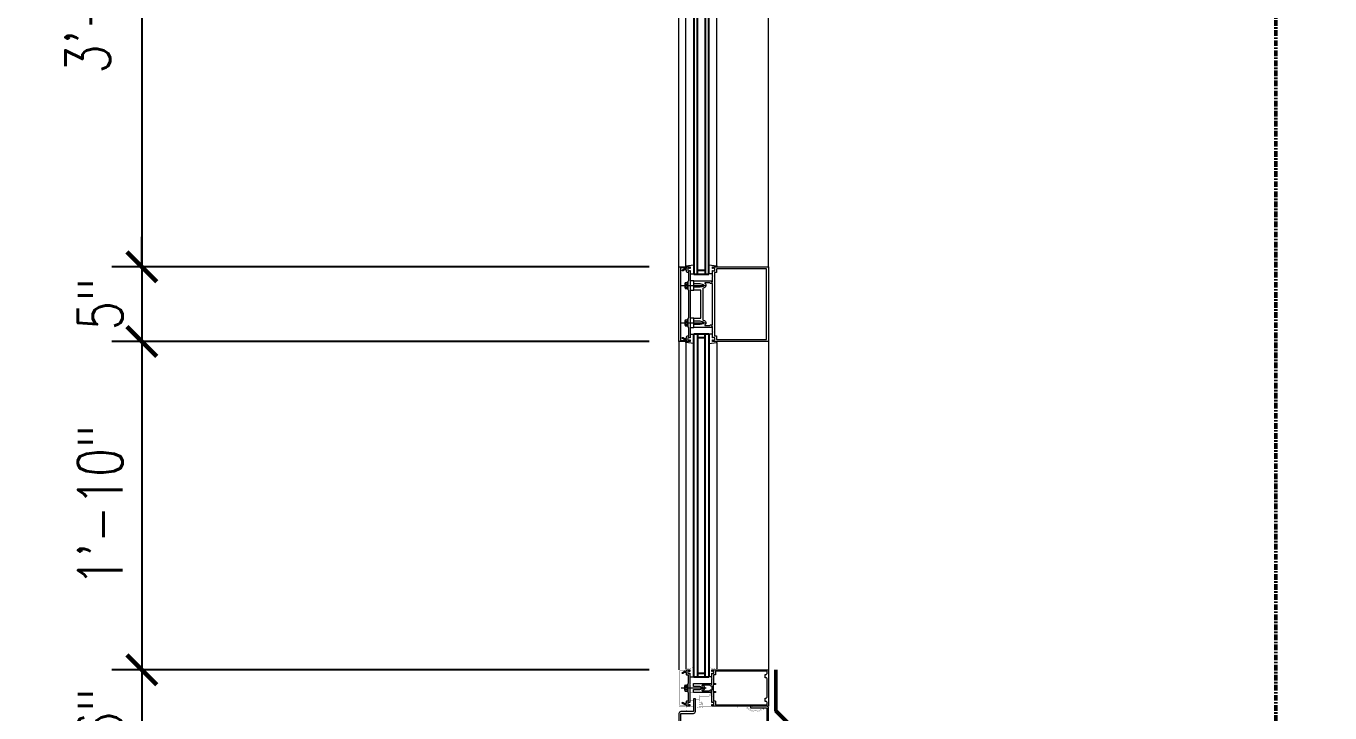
# Model space of a CAD drawing. Header units: inches. Extents: x 3850 to 5846, y -3 to 909.
# Drawn here: x 5079.5 to 5166.9, y 732.1 to 778.1 of the extents above; entities that cross this region are included whole.
import ezdxf

# ---------------------------------------------------------------- set-up
doc = ezdxf.new("R2010")
doc.units = ezdxf.units.IN
doc.header["$LTSCALE"] = 0.5
doc.header["$MEASUREMENT"] = 0
doc.linetypes.add('CENTER2', pattern=[1.125, 0.75, -0.125, 0.125, -0.125])
doc.layers.get('0').update_dxf_attribs({"lineweight": 18})
doc.layers.get('Defpoints').update_dxf_attribs({"color": 140, "lineweight": 18})
for name, color, linetype, lineweight in [('A-Anno-Dims', 211, 'Continuous', 18), ('A-Detl-Fine', 90, 'Continuous', 18), ('A-Detl-Medm', 31, 'Continuous', 25), ('A-Detl-Thin', 150, 'Continuous', 18), ('A-Detl-Wide', 213, 'Continuous', 50)]:
    doc.layers.add(name, color=color, linetype=linetype, lineweight=lineweight)
doc.styles.add('Arch-Dim', font='romans.shx', dxfattribs={"width": 0.75})
doc.dimstyles.new('Aec-Arch-I-96', dxfattribs={"dimscale": 96, "dimtxt": 0.09375, "dimasz": 0.0625, "dimexe": 0.0625, "dimexo": 0.0625, "dimgap": 0.03125, "dimtad": 1, "dimdec": 4, "dimzin": 3, "dimdsep": 46, "dimlunit": 4, "dimtxsty": 'Arch-Dim', "dimblk": 'ARCHTICK', "dimcen": 0.09375, "dimazin": 2, "dimtfac": 0.75, "dimtdec": 4, "dimtix": 1, "dimtmove": 2, "dimatfit": 2, "dimfxl": 1, "dimtolj": 1, "dimtzin": 0, "dimarcsym": 0})

# ---------------------------------------------------------------- blocks, each defined once
blk = doc.blocks.new('_ArchTick')
at = {"color": 0, "linetype": 'ByBlock', "const_width": 0.15}
blk.add_lwpolyline([(-0.5, -0.5), (0.5, 0.5)], dxfattribs=at)
blk = doc.blocks.new('*D198')
at = {"layer": 'A-Anno-Dims', "color": 0, "lineweight": -2, "transparency": 16777216}
for p, q in [((5121.253, 810.25), (5073.253, 810.25)), ((5075.253, 729.004), (5075.253, 810.25)), ((5121.253, 729.004), (5073.253, 729.004))]:
    blk.add_line(p, q, dxfattribs=at)
at = {"layer": 'Defpoints', "color": 0, "transparency": 16777216}
for p in [(5075.253, 810.25), (5123.253, 810.25), (5123.253, 729.004)]:
    blk.add_point(p, dxfattribs=at)
at = {"layer": 'A-Anno-Dims', "color": 0, "lineweight": -2, "transparency": 16777216, "xscale": 2, "yscale": 2, "zscale": 2}
for p, rotation in [((5075.253, 810.25), 90), ((5075.253, 729.004), 270)]:
    blk.add_blockref('_ArchTick', p, dxfattribs=dict(at, rotation=rotation))
at = {"layer": 'A-Anno-Dims', "color": 0, "transparency": 16777216, "insert": (5071.628, 769.627), "char_height": 3, "attachment_point": 5, "rotation": 90, "style": 'Arch-Dim'}
blk.add_mtext('\\A1;6\'-9{\\H0.750000x;\\S1/4;}"', dxfattribs=at)
blk = doc.blocks.new('*D199')
at = {"layer": 'A-Anno-Dims', "color": 0, "lineweight": -2, "transparency": 16777216}
for p, q in [((5121.253, 810.25), (5061.252, 810.25)), ((5063.252, 57), (5063.252, 810.25)), ((5121.253, 57), (5061.252, 57))]:
    blk.add_line(p, q, dxfattribs=at)
at = {"layer": 'Defpoints', "color": 0, "transparency": 16777216}
for p in [(5063.252, 810.25), (5123.253, 810.25), (5123.253, 57)]:
    blk.add_point(p, dxfattribs=at)
at = {"layer": 'A-Anno-Dims', "color": 0, "lineweight": -2, "transparency": 16777216, "xscale": 2, "yscale": 2, "zscale": 2}
for p, rotation in [((5063.252, 810.25), 90), ((5063.252, 57), 270)]:
    blk.add_blockref('_ArchTick', p, dxfattribs=dict(at, rotation=rotation))
at = {"layer": 'A-Anno-Dims', "color": 0, "transparency": 16777216, "insert": (5059.627, 433.625), "char_height": 3, "attachment_point": 5, "rotation": 90, "style": 'Arch-Dim'}
blk.add_mtext('\\A1;62\'-9{\\H0.750000x;\\S1/4;}"', dxfattribs=at)
blk = doc.blocks.new('*D201')
at = {"layer": 'A-Detl-Wide', "color": 0, "lineweight": -2, "transparency": 16777216}
for p, q in [((5121.253, 798.25), (5085.253, 798.25)), ((5087.253, 798.25), (5087.253, 762)), ((5121.253, 762), (5085.253, 762))]:
    blk.add_line(p, q, dxfattribs=at)
at = {"layer": 'Defpoints', "color": 0, "transparency": 16777216}
for p in [(5123.253, 798.25), (5087.253, 762), (5123.253, 762)]:
    blk.add_point(p, dxfattribs=at)
at = {"layer": 'A-Detl-Wide', "color": 0, "lineweight": -2, "transparency": 16777216, "xscale": 2, "yscale": 2, "zscale": 2}
for p, rotation in [((5087.253, 798.25), 90), ((5087.253, 762), 270)]:
    blk.add_blockref('_ArchTick', p, dxfattribs=dict(at, rotation=rotation))
at = {"layer": 'A-Detl-Wide', "color": 0, "transparency": 16777216, "insert": (5083.628, 780.125), "char_height": 3, "attachment_point": 5, "rotation": 90, "style": 'Arch-Dim'}
blk.add_mtext('\\A1;3\'-0{\\H0.750000x;\\S1/4;}"', dxfattribs=at)
blk = doc.blocks.new('*D202')
at = {"layer": 'A-Detl-Wide', "color": 0, "lineweight": -2, "transparency": 16777216}
for p, q in [((5087.253, 762), (5087.253, 764)), ((5121.253, 762), (5085.253, 762)), ((5087.253, 762), (5087.253, 757)), ((5121.253, 757), (5085.253, 757)), ((5087.253, 757), (5087.253, 755))]:
    blk.add_line(p, q, dxfattribs=at)
at = {"layer": 'Defpoints', "color": 0, "transparency": 16777216}
for p in [(5123.253, 762), (5087.253, 757), (5123.253, 757)]:
    blk.add_point(p, dxfattribs=at)
at = {"layer": 'A-Detl-Wide', "color": 0, "lineweight": -2, "transparency": 16777216, "xscale": 2, "yscale": 2, "zscale": 2}
for p, rotation in [((5087.253, 762), 270), ((5087.253, 757), 90)]:
    blk.add_blockref('_ArchTick', p, dxfattribs=dict(at, rotation=rotation))
at = {"layer": 'A-Detl-Wide', "color": 0, "transparency": 16777216, "insert": (5084.467, 759.5), "char_height": 3, "attachment_point": 5, "rotation": 90, "style": 'Arch-Dim'}
blk.add_mtext('\\A1;5"', dxfattribs=at)
blk = doc.blocks.new('*D203')
at = {"layer": 'A-Detl-Wide', "color": 0, "lineweight": -2, "transparency": 16777216}
for p, q in [((5121.253, 757), (5085.253, 757)), ((5087.253, 757), (5087.253, 735)), ((5121.253, 735), (5085.253, 735))]:
    blk.add_line(p, q, dxfattribs=at)
at = {"layer": 'Defpoints', "color": 0, "transparency": 16777216}
for p in [(5123.253, 757), (5087.253, 735), (5123.253, 735)]:
    blk.add_point(p, dxfattribs=at)
at = {"layer": 'A-Detl-Wide', "color": 0, "lineweight": -2, "transparency": 16777216, "xscale": 2, "yscale": 2, "zscale": 2}
for p, rotation in [((5087.253, 757), 90), ((5087.253, 735), 270)]:
    blk.add_blockref('_ArchTick', p, dxfattribs=dict(at, rotation=rotation))
at = {"layer": 'A-Detl-Wide', "color": 0, "transparency": 16777216, "insert": (5084.467, 746), "char_height": 3, "attachment_point": 5, "rotation": 90, "style": 'Arch-Dim'}
blk.add_mtext('\\A1;1\'-10"', dxfattribs=at)
blk = doc.blocks.new('*D204')
at = {"layer": 'A-Detl-Wide', "color": 0, "lineweight": -2, "transparency": 16777216}
for p, q in [((5121.253, 735), (5085.253, 735)), ((5087.253, 735), (5087.253, 729.003)), ((5127.754, 729.003), (5085.253, 729.003))]:
    blk.add_line(p, q, dxfattribs=at)
at = {"layer": 'Defpoints', "color": 0, "transparency": 16777216}
for p in [(5123.253, 735), (5087.253, 729.003), (5129.754, 729.003)]:
    blk.add_point(p, dxfattribs=at)
at = {"layer": 'A-Detl-Wide', "color": 0, "lineweight": -2, "transparency": 16777216, "xscale": 2, "yscale": 2, "zscale": 2}
for p, rotation in [((5087.253, 735), 90), ((5087.253, 729.003), 270)]:
    blk.add_blockref('_ArchTick', p, dxfattribs=dict(at, rotation=rotation))
at = {"layer": 'A-Detl-Wide', "color": 0, "transparency": 16777216, "insert": (5084.467, 732.001), "char_height": 3, "attachment_point": 5, "rotation": 90, "style": 'Arch-Dim'}
blk.add_mtext('\\A1;6"', dxfattribs=at)

msp = doc.modelspace()

# ---------------------------------------------------------------- linework, layer by layer
at = {"layer": 'A-Detl-Fine'}
for p, q in [((5123.71339, 762.06037), (5123.71339, 798.18918)), ((5125.7929, 762.06037), (5125.7929, 798.19097)), ((5123.71339, 762.05998), (5124.25339, 762.13652)), ((5123.71339, 761.99998), (5123.71339, 762.05998)), ((5124.00339, 761.51998), (5124.25339, 761.51998)), ((5125.5029, 761.51998), (5125.2529, 761.51998)), ((5123.40864, 760.74998), (5125.10245, 760.74998)), ((5123.65975, 760.59099), (5123.65975, 760.89536)), ((5123.67204, 760.92977), (5123.69075, 760.92977)), ((5123.67204, 760.55658), (5123.69075, 760.55658)), ((5123.69075, 760.55658), (5123.69075, 760.92977)), ((5123.69467, 760.94609), (5123.83435, 760.94609)), ((5123.69467, 760.84463), (5123.83435, 760.84463)), ((5123.69467, 760.64171), (5123.83435, 760.64171)), ((5123.69467, 760.54026), (5123.83435, 760.54026)), ((5123.83435, 760.49317), (5123.83435, 760.99317)), ((5123.83435, 760.99317), (5123.87435, 760.99317)), ((5123.83435, 760.49317), (5123.87435, 760.49317)), ((5123.87435, 760.49317), (5123.87435, 760.99317)), ((5123.83435, 758.49317), (5123.87435, 758.49317)), ((5123.83435, 757.99317), (5123.83435, 758.49317)), ((5123.87435, 757.99317), (5123.87435, 758.49317)), ((5123.40864, 758.24998), (5125.10245, 758.24998)), ((5123.65975, 758.09099), (5123.65975, 758.39536)), ((5123.67204, 758.42977), (5123.69075, 758.42977)), ((5123.67204, 758.05658), (5123.69075, 758.05658)), ((5123.69075, 758.05658), (5123.69075, 758.42977)), ((5123.69467, 758.44609), (5123.83435, 758.44609)), ((5123.69467, 758.34463), (5123.83435, 758.34463)), ((5123.69467, 758.14171), (5123.83435, 758.14171)), ((5123.69467, 758.04026), (5123.83435, 758.04026)), ((5123.83435, 757.99317), (5123.87435, 757.99317)), ((5123.71339, 756.93959), (5123.71339, 735.06047)), ((5124.00339, 757.47959), (5124.25339, 757.47959)), ((5125.5029, 757.47959), (5125.2529, 757.47959)), ((5125.7929, 756.93959), (5125.7929, 735.05899)), ((5123.81728, 734.02164), (5123.85728, 734.02164)), ((5123.81728, 733.52164), (5123.81728, 734.02164)), ((5123.85728, 733.52164), (5123.85728, 734.02164)), ((5123.9863, 734.53128), (5124.23061, 734.53128)), ((5125.45166, 734.53128), (5125.25314, 734.53128)), ((5123.39157, 733.77846), (5125.08538, 733.77846)), ((5123.64267, 733.61946), (5123.64267, 733.92384)), ((5123.65497, 733.95824), (5123.67367, 733.95824)), ((5123.65497, 733.58505), (5123.67367, 733.58505)), ((5123.67367, 733.58505), (5123.67367, 733.95824)), ((5123.6776, 733.97456), (5123.81728, 733.97456)), ((5123.6776, 733.87311), (5123.81728, 733.87311)), ((5123.6776, 733.67019), (5123.81728, 733.67019)), ((5123.6776, 733.56873), (5123.81728, 733.56873)), ((5123.81728, 733.52164), (5123.85728, 733.52164))]:
    msp.add_line(p, q, dxfattribs=at)
for points in [[(5125.2529, 762.13652), (5125.7929, 762.05998), (5125.7929, 761.99998), (5125.67727, 761.99998)], [(5124.25339, 756.86306), (5123.71339, 756.93959), (5123.71339, 756.99959), (5123.82902, 756.99959)], [(5125.2529, 756.86306), (5125.7929, 756.93959), (5125.7929, 756.99959), (5125.67727, 756.99959)]]:
    msp.add_lwpolyline(points, dxfattribs=at)
for points in [[(5124.00314, 760.43698), (5124.25314, 760.43698), (5124.25314, 761.06298), (5124.00314, 761.06298)], [(5124.00314, 757.93698), (5124.25314, 757.93698), (5124.25314, 758.56298), (5124.00314, 758.56298)]]:
    msp.add_lwpolyline(points, close=True, dxfattribs=at)
at = {"layer": 'A-Detl-Fine', "const_width": 0.01111}
for points in [[(5124.24109, 735.13525), (5123.71339, 735.06047)], [(5123.71339, 735.06047), (5123.71339, 735.00184)], [(5123.71339, 735.00184), (5123.82638, 735.00184)], [(5125.2529, 735.13377), (5125.7806, 735.05899)], [(5125.7806, 735.00035), (5125.66761, 735.00035)], [(5125.7806, 735.05899), (5125.7806, 735.00035)], [(5124.23037, 734.08433), (5123.98607, 734.08433)], [(5123.98607, 733.47259), (5124.23037, 733.47259)], [(5123.76483, 732.56448), (5123.77855, 732.50333), (5123.78678, 732.44097), (5123.78952, 732.378)], [(5123.78952, 732.378), (5123.78678, 732.31503), (5123.77855, 732.25266), (5123.76483, 732.19152)], [(5123.98583, 732.9091), (5124.23014, 732.9091)], [(5124.23014, 732.55731), (5123.98583, 732.55731)], [(5124.59659, 733.02561), (5124.35228, 733.02561)], [(5124.35228, 732.42313), (5124.87998, 732.49791)], [(5124.87998, 732.55655), (5124.76699, 732.55655)], [(5124.87998, 732.49791), (5124.87998, 732.55655)], [(5128.12361, 732.55692), (5127.17669, 732.55692)], [(5127.17669, 732.55692), (5127.17669, 732.45921)], [(5127.17669, 732.45921), (5127.76303, 732.45921)], [(5128.37664, 732.18433), (5128.31363, 732.18693), (5128.25098, 732.19459), (5128.18905, 732.20714), (5128.12821, 732.22437), (5128.06881, 732.24611), (5128.01123, 732.27217), (5127.95582, 732.30235), (5127.90294, 732.33647), (5127.85296, 732.37434), (5127.80623, 732.41577), (5127.76312, 732.46057)], [(5127.8111, 732.49634), (5128.15392, 732.49634)], [(5128.37664, 732.24491), (5128.31261, 732.24774), (5128.24929, 732.25608), (5128.18704, 732.26974), (5128.12623, 732.28852), (5128.06719, 732.31224), (5128.01031, 732.34068), (5127.95591, 732.37366), (5127.90438, 732.41098), (5127.85606, 732.45243), (5127.81131, 732.49783)], [(5128.12361, 732.55692), (5128.13888, 732.55278), (5128.14975, 732.5419), (5128.1539, 732.52664)], [(5128.15392, 732.49634), (5128.15392, 732.52664)], [(5128.75155, 732.34311), (5128.68257, 732.3089), (5128.60887, 732.28155), (5128.53217, 732.26148), (5128.45419, 732.24913), (5128.37664, 732.24491)], [(5128.8424, 732.32888), (5128.78272, 732.29255), (5128.71972, 732.26089), (5128.65402, 732.23422), (5128.58625, 732.2129), (5128.51702, 732.19725), (5128.44694, 732.18762), (5128.37664, 732.18433)], [(5128.65261, 732.42599), (5128.65392, 732.43085), (5128.65738, 732.43431), (5128.66224, 732.43562)], [(5128.6564, 732.41832), (5128.65436, 732.42044), (5128.65306, 732.42306), (5128.65261, 732.42599)], [(5128.65642, 732.41828), (5128.75062, 732.34302)], [(5128.66224, 732.43562), (5128.66308, 732.43558), (5128.66394, 732.43546), (5128.66477, 732.43529)], [(5128.92975, 732.3695), (5128.66477, 732.43529)], [(5128.84221, 732.3288), (5128.91514, 732.31072)], [(5128.92133, 732.31008), (5128.91926, 732.31016), (5128.91716, 732.31037), (5128.91518, 732.31068)], [(5128.95163, 732.34038), (5128.94748, 732.32511), (5128.9366, 732.31423), (5128.92133, 732.31008)], [(5128.92973, 732.3695), (5128.94114, 732.36332), (5128.94882, 732.35311), (5128.95163, 732.34038)]]:
    msp.add_lwpolyline(points, dxfattribs=at)
at = {"layer": 'A-Detl-Fine'}
for centre, radius, start, end in [((5123.71406, 760.89536), 0.05431, 110.9107, 249.0893), ((5123.71406, 760.59099), 0.05431, 110.9107, 249.0893), ((5123.8246, 760.74317), 0.16485, 142.0123, 217.9877), ((5123.71406, 758.39536), 0.05431, 110.9107, 249.0893), ((5123.71406, 758.09099), 0.05431, 110.9107, 249.0893), ((5123.8246, 758.24317), 0.16485, 142.0123, 217.9877), ((5123.69698, 733.92384), 0.05431, 110.9107, 249.0893), ((5123.69698, 733.61946), 0.05431, 110.9107, 249.0893), ((5123.80752, 733.77164), 0.16485, 142.0123, 217.9877)]:
    msp.add_arc(centre, radius, start, end, dxfattribs=at)
at = {"layer": 'A-Detl-Medm', "linetype": 'Continuous'}
for p, q in [((5124.25314, 798.73859), (5124.25314, 761.49959)), ((5124.50314, 761.49959), (5124.50314, 798.73859)), ((5125.00314, 798.73859), (5125.00314, 761.49959)), ((5125.25314, 761.49959), (5125.25314, 798.73859)), ((5124.25314, 761.49959), (5124.50314, 761.49959)), ((5125.00314, 761.74959), (5124.50314, 761.74959)), ((5124.50314, 761.49959), (5125.00314, 761.49959)), ((5125.00314, 761.49959), (5125.25314, 761.49959)), ((5124.25314, 734.51137), (5124.25314, 757.49998)), ((5124.25314, 757.49998), (5124.50314, 757.49998)), ((5124.50314, 757.49998), (5125.00314, 757.49998)), ((5124.50314, 757.49998), (5124.50314, 734.51137)), ((5125.00314, 757.24998), (5124.50314, 757.24998)), ((5125.00314, 734.51137), (5125.00314, 757.49998)), ((5125.00314, 757.49998), (5125.25314, 757.49998)), ((5125.25314, 757.49998), (5125.25314, 734.51137)), ((5125.25314, 734.51137), (5124.25314, 734.51137)), ((5125.00314, 734.75566), (5124.50314, 734.75566))]:
    msp.add_line(p, q, dxfattribs=at)
at = {"layer": 'A-Detl-Thin'}
for p, q in [((5123.25314, 761.99998), (5123.25314, 798.24998)), ((5129.25314, 761.99998), (5129.25299, 798.24998)), ((5123.25314, 756.99998), (5123.25314, 734.99998)), ((5129.25314, 756.99998), (5129.25329, 734.99998)), ((5125.45188, 734.9003), (5125.45188, 734.98043)), ((5125.45188, 734.98043), (5125.45192, 734.98043)), ((5125.45192, 734.9003), (5125.45188, 734.9003)), ((5125.45192, 734.98043), (5125.45458, 734.99028)), ((5125.45635, 734.88976), (5125.45192, 734.9003)), ((5125.45458, 734.99028), (5125.46158, 734.99728)), ((5125.46635, 734.88564), (5125.45635, 734.88976)), ((5125.46158, 734.99728), (5125.47143, 734.99994)), ((5125.47693, 734.89), (5125.46635, 734.88564)), ((5125.47143, 734.99994), (5125.47143, 734.99998)), ((5125.47143, 734.99998), (5129.25329, 734.99998)), ((5125.49525, 734.90405), (5125.47693, 734.88994)), ((5125.47693, 734.88994), (5125.47693, 734.89)), ((5125.51641, 734.91287), (5125.49525, 734.90405)), ((5125.53933, 734.91592), (5125.51641, 734.91287)), ((5125.53935, 734.91594), (5125.53933, 734.91592)), ((5125.54961, 734.91594), (5125.53935, 734.91594)), ((5125.54961, 734.9159), (5125.54961, 734.91594)), ((5125.57426, 734.90922), (5125.54961, 734.9159)), ((5125.59177, 734.89171), (5125.57426, 734.90922)), ((5125.59845, 734.86706), (5125.59177, 734.89171)), ((5125.70021, 734.88771), (5125.69622, 734.87294)), ((5125.71072, 734.89822), (5125.70021, 734.88771)), ((5125.72551, 734.90223), (5125.71072, 734.89822)), ((5129.15556, 734.90225), (5125.72551, 734.90225)), ((5125.72551, 734.90225), (5125.72551, 734.90223)), ((5129.15556, 734.7459), (5129.15556, 734.90225)), ((5129.25329, 734.99998), (5129.25329, 732.55692)), ((5124.2157, 734.03057), (5124.23037, 734.04524)), ((5124.23037, 734.01591), (5124.2157, 734.03057)), ((5124.23037, 734.04524), (5124.23037, 734.08433)), ((5124.23037, 734.08433), (5125.36785, 734.08433)), ((5124.23037, 733.94457), (5124.23037, 734.01591)), ((5125.36785, 734.08433), (5125.36785, 734.08431)), ((5125.36785, 734.08431), (5125.37277, 734.08298)), ((5125.37277, 734.08298), (5125.37628, 734.07947)), ((5125.37628, 734.07947), (5125.37761, 734.07455)), ((5125.37761, 734.07455), (5125.37763, 734.07455)), ((5125.37763, 734.07455), (5125.37763, 734.03545)), ((5125.37763, 734.03545), (5125.37765, 734.03545)), ((5125.37765, 734.03545), (5125.37897, 734.03053)), ((5125.37897, 734.03053), (5125.38247, 734.02704)), ((5125.38247, 734.02704), (5125.38739, 734.02571)), ((5125.38739, 734.02571), (5125.38739, 734.02569)), ((5125.38739, 734.02569), (5125.44212, 734.02569)), ((5125.44212, 734.02569), (5125.44704, 734.02703)), ((5125.44704, 734.02703), (5125.45054, 734.03053)), ((5125.45054, 734.03053), (5125.45188, 734.03545)), ((5125.45188, 734.40387), (5125.45188, 734.74784)), ((5125.45188, 734.74784), (5125.45192, 734.74784)), ((5125.46655, 734.38921), (5125.45188, 734.40387)), ((5125.45188, 734.37456), (5125.46655, 734.38921)), ((5125.45188, 734.03545), (5125.45188, 734.37456)), ((5125.45192, 734.74784), (5125.45635, 734.75838)), ((5125.45635, 734.75838), (5125.46635, 734.76251)), ((5125.46635, 734.76251), (5125.47693, 734.75815)), ((5125.47693, 734.75815), (5125.47696, 734.75818)), ((5125.47696, 734.75818), (5125.49529, 734.74408)), ((5125.49529, 734.74408), (5125.51645, 734.73528)), ((5125.51645, 734.73528), (5125.53935, 734.73224)), ((5125.53935, 734.73224), (5125.53935, 734.73222)), ((5125.53935, 734.73222), (5125.54961, 734.73222)), ((5125.54961, 734.73224), (5125.57426, 734.73892)), ((5125.54961, 734.73222), (5125.54961, 734.73224)), ((5125.67665, 734.00614), (5125.54961, 734.00614)), ((5125.54961, 734.00614), (5125.54961, 733.55075)), ((5125.67665, 734.65307), (5125.57404, 734.65307)), ((5125.57404, 734.65307), (5125.57404, 734.08433)), ((5125.57404, 734.08433), (5125.67665, 734.08433)), ((5125.57426, 734.73892), (5125.59177, 734.75644)), ((5125.59177, 734.75644), (5125.59845, 734.78108)), ((5125.59847, 734.86706), (5125.59845, 734.86706)), ((5125.59845, 734.78108), (5125.59847, 734.78108)), ((5125.59847, 734.78108), (5125.59847, 734.86706)), ((5125.6865, 734.65576), (5125.67665, 734.65309)), ((5125.67665, 734.65309), (5125.67665, 734.65307)), ((5125.67665, 734.08433), (5125.67665, 734.08431)), ((5125.67665, 734.08431), (5125.6865, 734.08164)), ((5125.6865, 734.00883), (5125.67665, 734.00616)), ((5125.67665, 734.00616), (5125.67665, 734.00614)), ((5125.69351, 734.66276), (5125.6865, 734.65576)), ((5125.6865, 734.08164), (5125.69351, 734.07463)), ((5125.69351, 734.01584), (5125.6865, 734.00883)), ((5125.69618, 734.67261), (5125.69351, 734.66276)), ((5125.69351, 734.07463), (5125.69618, 734.06478)), ((5125.69618, 734.02569), (5125.69351, 734.01584)), ((5125.6962, 734.67261), (5125.69618, 734.67261)), ((5125.69618, 734.06478), (5125.6962, 734.06478)), ((5125.6962, 734.02569), (5125.69618, 734.02569)), ((5125.69622, 734.87294), (5125.6962, 734.87294)), ((5125.6962, 734.87294), (5125.6962, 734.67261)), ((5125.6962, 734.06478), (5125.6962, 734.02569)), ((5129.03829, 734.45761), (5129.03829, 734.68726)), ((5129.03829, 734.68726), (5129.09693, 734.68726)), ((5129.09693, 734.45761), (5129.03829, 734.45761)), ((5129.09693, 734.6873), (5129.1265, 734.69531)), ((5129.09693, 734.68726), (5129.09693, 734.6873)), ((5129.09693, 734.45759), (5129.09693, 734.45761)), ((5129.1265, 734.44958), (5129.09693, 734.45759)), ((5129.1265, 734.69531), (5129.14752, 734.71633)), ((5129.14752, 734.42856), (5129.1265, 734.44958)), ((5129.14752, 734.71633), (5129.15555, 734.7459)), ((5129.15553, 734.39899), (5129.14752, 734.42856)), ((5129.15556, 734.39899), (5129.15553, 734.39899)), ((5129.15555, 734.7459), (5129.15556, 734.7459)), ((5129.15556, 733.15791), (5129.15556, 734.39899)), ((5124.2157, 733.92993), (5124.23037, 733.94457)), ((5124.23037, 733.91526), (5124.2157, 733.92993)), ((5124.2157, 733.62697), (5124.23037, 733.64164)), ((5124.23037, 733.61233), (5124.2157, 733.62697)), ((5124.2157, 733.52632), (5124.23037, 733.54099)), ((5124.23037, 733.51166), (5124.2157, 733.52632)), ((5124.23037, 733.87617), (5124.23037, 733.91526)), ((5124.65057, 733.87617), (5124.23037, 733.87617)), ((5124.23037, 733.64164), (5124.23037, 733.68073)), ((5124.23037, 733.68073), (5124.65057, 733.68073)), ((5124.23037, 733.54099), (5124.23037, 733.61233)), ((5124.23037, 733.47259), (5124.23037, 733.51166)), ((5125.36785, 733.47259), (5124.23037, 733.47259)), ((5124.86371, 733.81906), (5124.65057, 733.87617)), ((5124.65057, 733.68073), (5124.86371, 733.73783)), ((5124.81075, 733.60905), (5124.83111, 733.62793)), ((5124.81416, 733.58328), (5124.81075, 733.60905)), ((5124.81076, 733.94785), (5124.81415, 733.97362)), ((5124.83113, 733.92899), (5124.81076, 733.94785)), ((5124.81415, 733.97362), (5124.8387, 733.98658)), ((5124.8387, 733.57033), (5124.81416, 733.58328)), ((5124.83111, 733.62793), (5124.83113, 733.62794)), ((5124.83113, 733.92897), (5124.83113, 733.92899)), ((5124.88902, 733.91344), (5124.83113, 733.92897)), ((5124.83113, 733.62794), (5124.88902, 733.64345)), ((5124.8387, 733.98658), (5124.8387, 733.9866)), ((5124.8387, 733.9866), (5125.29165, 733.9866)), ((5124.8387, 733.5703), (5124.8387, 733.57033)), ((5125.29165, 733.5703), (5124.8387, 733.5703)), ((5124.86371, 733.81905), (5124.86371, 733.81906)), ((5124.89139, 733.79552), (5124.86371, 733.81905)), ((5124.86371, 733.73787), (5124.89139, 733.7614)), ((5124.86371, 733.73783), (5124.86371, 733.73787)), ((5124.93973, 733.88875), (5124.889, 733.91344)), ((5124.889, 733.91344), (5124.88902, 733.91344)), ((5124.889, 733.64347), (5124.93973, 733.66817)), ((5124.88902, 733.64345), (5124.889, 733.64347)), ((5124.89139, 733.7614), (5124.89139, 733.79552)), ((5124.97355, 733.85018), (5124.93973, 733.88875)), ((5124.93973, 733.66817), (5124.97355, 733.70673)), ((5124.99045, 733.80329), (5124.97355, 733.85018)), ((5124.97355, 733.70673), (5124.99045, 733.75362)), ((5124.99045, 733.75362), (5124.99045, 733.80329)), ((5125.29165, 733.9866), (5125.29166, 733.98658)), ((5125.31565, 733.60145), (5125.29165, 733.57026)), ((5125.29165, 733.57026), (5125.29165, 733.5703)), ((5125.29166, 733.98658), (5125.31569, 733.9554)), ((5125.34867, 733.62169), (5125.31565, 733.60145)), ((5125.31569, 733.9554), (5125.34873, 733.93519)), ((5125.38735, 733.62892), (5125.34867, 733.62169)), ((5125.34873, 733.93519), (5125.38741, 733.92798)), ((5125.37277, 733.47392), (5125.36785, 733.47259)), ((5125.37628, 733.47743), (5125.37277, 733.47392)), ((5125.37761, 733.48235), (5125.37628, 733.47743)), ((5125.37763, 733.48235), (5125.37761, 733.48235)), ((5125.37765, 733.52144), (5125.37763, 733.52144)), ((5125.37763, 733.52144), (5125.37763, 733.48235)), ((5125.37897, 733.52636), (5125.37765, 733.52144)), ((5125.38247, 733.52986), (5125.37897, 733.52636)), ((5125.38739, 733.53119), (5125.38247, 733.52986)), ((5125.38739, 733.62894), (5125.38735, 733.62892)), ((5125.38741, 733.92798), (5125.38739, 733.92796)), ((5125.38739, 733.92796), (5125.45188, 733.92796)), ((5125.45188, 733.62894), (5125.38739, 733.62894)), ((5125.44212, 733.5312), (5125.38739, 733.5312)), ((5125.38739, 733.5312), (5125.38739, 733.53119)), ((5125.44212, 733.53119), (5125.44212, 733.5312)), ((5125.44704, 733.52986), (5125.44212, 733.53119)), ((5125.45054, 733.52636), (5125.44704, 733.52986)), ((5125.45188, 733.52144), (5125.45054, 733.52636)), ((5125.45188, 733.92796), (5125.45188, 733.62894)), ((5125.45188, 733.18235), (5125.45188, 733.52144)), ((5125.46655, 733.16769), (5125.45188, 733.18235)), ((5125.45188, 733.15302), (5125.46655, 733.16769)), ((5125.45188, 732.80906), (5125.45188, 733.15302)), ((5125.54961, 733.55075), (5125.67665, 733.55075)), ((5125.67665, 733.47259), (5125.57404, 733.47259)), ((5125.57404, 733.47259), (5125.57404, 732.90385)), ((5125.67665, 733.55075), (5125.67665, 733.55073)), ((5125.67665, 733.55073), (5125.6865, 733.54806)), ((5125.6865, 733.47527), (5125.67665, 733.47261)), ((5125.67665, 733.47261), (5125.67665, 733.47259)), ((5125.6865, 733.54806), (5125.69351, 733.54106)), ((5125.69351, 733.48228), (5125.6865, 733.47527)), ((5125.69351, 733.54106), (5125.69618, 733.5312)), ((5125.69618, 733.49213), (5125.69351, 733.48228)), ((5125.69618, 733.5312), (5125.6962, 733.5312)), ((5125.6962, 733.49213), (5125.69618, 733.49213)), ((5125.6962, 733.5312), (5125.6962, 733.49213)), ((5129.14752, 733.12834), (5129.15555, 733.15791)), ((5129.15555, 733.15791), (5129.15556, 733.15791)), ((5125.45192, 732.80906), (5125.45188, 732.80906)), ((5125.45188, 732.57647), (5125.45188, 732.65659)), ((5125.45188, 732.65659), (5125.45192, 732.65659)), ((5125.45192, 732.57647), (5125.45188, 732.57647)), ((5125.45635, 732.79852), (5125.45192, 732.80906)), ((5125.45192, 732.65659), (5125.45635, 732.66713)), ((5125.45458, 732.56662), (5125.45192, 732.57647)), ((5125.46158, 732.55961), (5125.45458, 732.56662)), ((5125.46635, 732.7944), (5125.45635, 732.79852)), ((5125.45635, 732.66713), (5125.46635, 732.67126)), ((5125.47143, 732.55696), (5125.46158, 732.55961)), ((5125.47693, 732.79875), (5125.46635, 732.7944)), ((5125.46635, 732.67126), (5125.47693, 732.6669)), ((5125.47143, 732.55692), (5125.47143, 732.55696)), ((5129.25329, 732.55692), (5125.47143, 732.55692)), ((5125.49525, 732.81279), (5125.47693, 732.79867)), ((5125.47693, 732.79867), (5125.47693, 732.79875)), ((5125.47693, 732.6669), (5125.47696, 732.66692)), ((5125.47696, 732.66692), (5125.49529, 732.65281)), ((5125.51641, 732.8216), (5125.49525, 732.81279)), ((5125.49529, 732.65281), (5125.51645, 732.64401)), ((5125.53933, 732.82465), (5125.51641, 732.8216)), ((5125.51645, 732.64401), (5125.53935, 732.64098)), ((5125.53935, 732.82469), (5125.53933, 732.82465)), ((5125.54961, 732.82469), (5125.53935, 732.82469)), ((5125.53935, 732.64098), (5125.53935, 732.64096)), ((5125.53935, 732.64096), (5125.54961, 732.64096)), ((5125.54961, 732.82465), (5125.54961, 732.82469)), ((5125.57426, 732.81798), (5125.54961, 732.82465)), ((5125.54961, 732.641), (5125.57426, 732.64767)), ((5125.54961, 732.64096), (5125.54961, 732.641)), ((5125.57404, 732.90385), (5125.67665, 732.90385)), ((5125.59177, 732.80046), (5125.57426, 732.81798)), ((5125.57426, 732.64767), (5125.59177, 732.66519)), ((5125.59845, 732.77581), (5125.59177, 732.80046)), ((5125.59177, 732.66519), (5125.59845, 732.68983)), ((5125.59847, 732.77581), (5125.59845, 732.77581)), ((5125.59845, 732.68983), (5125.59847, 732.68983)), ((5125.59847, 732.68983), (5125.59847, 732.77581)), ((5125.67665, 732.90385), (5125.67665, 732.90383)), ((5125.67665, 732.90383), (5125.6865, 732.90116)), ((5125.6865, 732.90116), (5125.69351, 732.89415)), ((5125.69351, 732.89415), (5125.69618, 732.8843)), ((5125.69618, 732.8843), (5125.6962, 732.8843)), ((5125.6962, 732.8843), (5125.6962, 732.68396)), ((5125.6962, 732.68396), (5125.69622, 732.68396)), ((5125.69622, 732.68396), (5125.70022, 732.66917)), ((5125.70022, 732.66917), (5125.71073, 732.65867)), ((5125.71073, 732.65867), (5125.72551, 732.65467)), ((5125.72551, 732.65467), (5125.72551, 732.65465)), ((5125.72551, 732.65465), (5129.15556, 732.65465)), ((5129.03829, 732.86964), (5129.03829, 733.09929)), ((5129.03829, 733.09929), (5129.09693, 733.09929)), ((5129.09693, 732.86964), (5129.03829, 732.86964)), ((5129.09693, 733.09931), (5129.1265, 733.10732)), ((5129.09693, 733.09929), (5129.09693, 733.09931)), ((5129.09693, 732.8696), (5129.09693, 732.86964)), ((5129.1265, 732.86159), (5129.09693, 732.8696)), ((5129.1265, 733.10732), (5129.14752, 733.12834)), ((5129.14752, 732.84057), (5129.1265, 732.86159)), ((5129.15553, 732.811), (5129.14752, 732.84057)), ((5129.15556, 732.811), (5129.15553, 732.811)), ((5129.15556, 732.65465), (5129.15556, 732.811))]:
    msp.add_line(p, q, dxfattribs=at)
for points in [[(5123.67714, 761.93798), (5123.35314, 761.93798), (5123.35314, 757.06198), (5123.67714, 757.06198), (5123.67714, 757.07998, -1), (5123.75714, 757.07998), (5123.75714, 757.05998, -0.41421356), (5123.69714, 756.99998), (5123.25314, 756.99998), (5123.25314, 761.99998), (5123.69714, 761.99998, -0.41421356), (5123.75714, 761.93998), (5123.75714, 761.91998, -1), (5123.67714, 761.91998)], [(5123.87814, 761.04998), (5123.90314, 761.07498), (5123.90314, 761.62598), (5123.82714, 761.62598, -0.41421356), (5123.76714, 761.68598), (5123.76714, 761.79998), (5123.63232, 761.79998), (5123.52714, 761.73926, -1), (5123.48714, 761.80854), (5123.66977, 761.91398, 0.84909046), (5123.76714, 761.92998), (5123.76714, 761.96998, -0.41421356), (5123.79714, 761.99998), (5123.98314, 761.99998, -0.41421356), (5124.00314, 761.97998), (5124.00314, 761.89798, -0.6693765), (5123.9775, 761.88741, 0.19977293), (5123.91365, 761.91398), (5123.90314, 761.91398, 0.41421356), (5123.85314, 761.86398), (5123.85314, 761.77598, 0.41421356), (5123.90314, 761.72598), (5123.91365, 761.72598, 0.19977293), (5123.9775, 761.75255, -0.6693765), (5124.00314, 761.74198), (5124.00314, 760.97498), (5124.01814, 760.95998), (5124.00314, 760.94498), (5124.00314, 760.55498), (5124.01814, 760.53998), (5124.00314, 760.52498), (5124.00314, 758.47498), (5124.01814, 758.45998), (5124.00314, 758.44498), (5124.00314, 758.05498), (5124.01814, 758.03998), (5124.00314, 758.02498), (5124.00314, 757.25798, -0.6693765), (5123.9775, 757.24741, 0.19977293), (5123.91365, 757.27398), (5123.90314, 757.27398, 0.41421356), (5123.85314, 757.22398), (5123.85314, 757.13598, 0.41421356), (5123.90314, 757.08598), (5123.91365, 757.08598, 0.19977293), (5123.9775, 757.11255, -0.6693765), (5124.00314, 757.10198), (5124.00314, 757.01998, -0.41421356), (5123.98314, 756.99998), (5123.79714, 756.99998, -0.41421356), (5123.76714, 757.02998), (5123.76714, 757.06998, 0.84909046), (5123.66977, 757.08598), (5123.48714, 757.19142, -1), (5123.52714, 757.2607), (5123.63232, 757.19998), (5123.76714, 757.19998), (5123.76714, 757.31398, -0.41421356), (5123.82714, 757.37398), (5123.90314, 757.37398), (5123.90314, 757.92498), (5123.87814, 757.94998), (5123.87814, 758.23498), (5123.89314, 758.24998), (5123.87814, 758.26498), (5123.87814, 758.54998), (5123.90314, 758.57498), (5123.90314, 760.42498), (5123.87814, 760.44998), (5123.87814, 760.73498), (5123.89314, 760.74998), (5123.87814, 760.76498)], [(5124.25314, 758.07998), (5124.23814, 758.09498), (5124.25314, 758.10998), (5124.25314, 758.14998), (5124.68314, 758.14998), (5124.90125, 758.20842, 0.76732699), (5124.90125, 758.29154), (5124.68314, 758.34998), (5124.25314, 758.34998), (5124.25314, 758.38998), (5124.23814, 758.40498), (5124.25314, 758.41998), (5124.25314, 758.49298), (5124.23814, 758.50798), (5124.25314, 758.52298), (5124.25314, 758.56298), (5124.72066, 758.56298), (5124.72066, 760.43698), (5124.25314, 760.43698), (5124.25314, 760.47698), (5124.23814, 760.49198), (5124.25314, 760.50698), (5124.25314, 760.57998), (5124.23814, 760.59498), (5124.25314, 760.60998), (5124.25314, 760.64998), (5124.68314, 760.64998), (5124.90125, 760.70842, 0.76732699), (5124.90125, 760.79154), (5124.68314, 760.84998), (5124.25314, 760.84998), (5124.25314, 760.88998), (5124.23814, 760.90498), (5124.25314, 760.91998), (5124.25314, 760.99298), (5124.23814, 761.00798), (5124.25314, 761.02298), (5124.25314, 761.06298), (5125.41714, 761.06298, -0.41421356), (5125.42714, 761.05298), (5125.42714, 761.01298, 0.41421356), (5125.43714, 761.00298), (5125.49314, 761.00298, 0.41421356), (5125.50314, 761.01298), (5125.50314, 761.35998), (5125.51814, 761.37498), (5125.50314, 761.38998), (5125.50314, 761.74198, -0.6693765), (5125.52878, 761.75255, 0.19977293), (5125.59263, 761.72598), (5125.60314, 761.72598, 0.41421356), (5125.65314, 761.77598), (5125.65314, 761.86398, 0.41421356), (5125.60314, 761.91398), (5125.59263, 761.91398, 0.19977293), (5125.52878, 761.88741, -0.6693765), (5125.50314, 761.89798), (5125.50314, 761.97998, -0.41421356), (5125.52314, 761.99998), (5129.25314, 761.99998), (5129.25314, 756.99998), (5125.52314, 756.99998, -0.41421356), (5125.50314, 757.01998), (5125.50314, 757.10198, -0.6693765), (5125.52878, 757.11255, 0.19977293), (5125.59263, 757.08598), (5125.60314, 757.08598, 0.41421356), (5125.65314, 757.13598), (5125.65314, 757.22398, 0.41421356), (5125.60314, 757.27398), (5125.59263, 757.27398, 0.19977293), (5125.52878, 757.24741, -0.6693765), (5125.50314, 757.25798), (5125.50314, 757.60998), (5125.51814, 757.62498), (5125.50314, 757.63998), (5125.50314, 757.98698, 0.41421356), (5125.49314, 757.99698), (5125.43714, 757.99698, 0.41421356), (5125.42714, 757.98698), (5125.42714, 757.94698, -0.41421356), (5125.41714, 757.93698), (5124.25314, 757.93698), (5124.25314, 757.97698), (5124.23814, 757.99198), (5124.25314, 758.00698)], [(5125.75814, 757.37998, -0.41421356), (5125.77814, 757.35998), (5125.77814, 757.15498, 0.41421356), (5125.80814, 757.12498), (5129.12814, 757.12498), (5129.12814, 761.87498), (5125.80814, 761.87498, 0.41421356), (5125.77814, 761.84498), (5125.77814, 761.63998, -0.41421356), (5125.75814, 761.61998), (5125.62814, 761.61998), (5125.62814, 757.37998)], [(5124.8679, 758.42988), (5124.93361, 758.41228, -0.62443753), (5124.9914, 758.11592, 0.7194255), (5125.00949, 758.06198), (5125.32489, 758.06198, -0.25049165), (5125.43714, 758.12198), (5125.50314, 758.12198), (5125.50314, 760.87798), (5125.43714, 760.87798, -0.25049165), (5125.32489, 760.93798), (5125.00949, 760.93798, 0.7194255), (5124.9914, 760.88404, -0.62443753), (5124.93361, 760.58768), (5124.8679, 760.57008, 0.33945426), (5124.84566, 760.5411), (5124.84566, 758.45886, 0.33945426)], [(5123.25316, 732.06547), (5123.25316, 725.93449, 0.41421356), (5123.37816, 725.80949), (5124.21474, 725.80949, -0.41421356), (5124.23037, 725.79387), (5124.23037, 724.95443), (5124.35252, 724.95443), (5124.35252, 725.80665, 0.41421356), (5124.22752, 725.93165), (5123.39094, 725.93165, -0.41421356), (5123.37532, 725.94728), (5123.37532, 732.05269, -0.41421356), (5123.39094, 732.06831), (5124.22752, 732.06831, 0.41421356), (5124.35252, 732.19331), (5124.35252, 733.04553), (5124.23037, 733.04553), (5124.23037, 732.20609, -0.41421356), (5124.21474, 732.19047), (5123.37816, 732.19047, 0.41421356)], [(5129.12829, 725.44304, 0.41421356), (5129.25329, 725.56804), (5129.25329, 732.43192, 0.41421356), (5129.12829, 732.55692), (5128.03739, 732.55692), (5128.03739, 732.43476), (5129.11551, 732.43476, -0.41421356), (5129.13114, 732.41914), (5129.13114, 725.58082, -0.41421356), (5129.11551, 725.5652), (5128.03739, 725.5652), (5128.03739, 725.44304)]]:
    msp.add_lwpolyline(points, format="xyb", close=True, dxfattribs=at)
at = {"layer": 'A-Detl-Thin', "const_width": 0.01111}
for points in [[(5123.31178, 732.6058), (5123.6675, 732.6058), (5123.6675, 732.63511), (5123.66752, 732.63511), (5123.67283, 732.65482), (5123.68685, 732.66883), (5123.70657, 732.67416), (5123.72629, 732.66885), (5123.7403, 732.65483), (5123.74563, 732.63511), (5123.74567, 732.63511), (5123.74567, 732.61556), (5123.74563, 732.61556), (5123.73764, 732.58598), (5123.71661, 732.56494), (5123.68703, 732.55694), (5123.68703, 732.55692), (5123.25314, 732.55692), (5123.25314, 734.99998), (5123.68703, 734.99998), (5123.68703, 734.99996), (5123.71661, 734.99196), (5123.73764, 734.97092), (5123.74563, 734.94134), (5123.74567, 734.94134), (5123.74567, 734.92179), (5123.74565, 734.92179), (5123.74031, 734.90208), (5123.72629, 734.88806), (5123.70657, 734.88274), (5123.68686, 734.88805), (5123.67284, 734.90207), (5123.66752, 734.92179), (5123.6675, 734.92179), (5123.6675, 734.95112), (5123.31178, 734.95112)], [(5125.45188, 732.69081), (5125.50076, 732.69081), (5125.50076, 732.67126), (5125.50078, 732.67126), (5125.50493, 732.661), (5125.51447, 732.65663), (5125.52496, 732.66018), (5125.52498, 732.66017), (5125.56877, 732.69791), (5125.56875, 732.69793), (5125.57896, 732.71916), (5125.57121, 732.74), (5125.54961, 732.74941), (5125.54961, 732.74944), (5125.45188, 732.74944), (5125.45187, 732.74941), (5125.42229, 732.74138), (5125.40128, 732.72036), (5125.39328, 732.69079), (5125.39326, 732.69081), (5125.39326, 732.61556), (5124.80204, 732.61556), (5124.80204, 732.77581), (5124.80202, 732.77581), (5124.78733, 732.83005), (5124.74878, 732.8686), (5124.69455, 732.88329), (5124.69455, 732.88331), (5124.65546, 732.88331), (5124.65546, 733.22339), (5125.26329, 733.22339), (5125.26329, 733.22341), (5125.27849, 733.22543), (5125.29255, 733.23125), (5125.30474, 733.24058), (5125.30476, 733.24056), (5125.42689, 733.36272), (5125.43622, 733.37491), (5125.44204, 733.38896), (5125.44405, 733.40417), (5125.44408, 733.40417), (5125.44408, 733.51166), (5125.44407, 733.51166), (5125.44139, 733.52151), (5125.43438, 733.52851), (5125.42454, 733.53117), (5125.42454, 733.5312), (5125.40499, 733.5312), (5125.40499, 733.53117), (5125.39515, 733.52851), (5125.38815, 733.52151), (5125.38548, 733.51166), (5125.38544, 733.51166), (5125.38544, 733.40417), (5125.26329, 733.28203), (5124.65546, 733.28203), (5124.65544, 733.28199), (5124.62586, 733.27397), (5124.60485, 733.25294), (5124.59686, 733.22337), (5124.59682, 733.22339), (5124.59682, 732.80906), (5124.59686, 732.80906), (5124.60129, 732.79852), (5124.61128, 732.7944), (5124.62186, 732.79875), (5124.62186, 732.79867), (5124.64017, 732.81281), (5124.66133, 732.82163), (5124.68426, 732.82465), (5124.68428, 732.82469), (5124.69455, 732.82469), (5124.69455, 732.82467), (5124.7192, 732.81801), (5124.73673, 732.80047), (5124.74339, 732.77581), (5124.74341, 732.77581), (5124.74341, 732.68983), (5124.74339, 732.68983), (5124.73673, 732.66518), (5124.7192, 732.64764), (5124.69455, 732.64098), (5124.69455, 732.64096), (5124.68428, 732.64096), (5124.68428, 732.64098), (5124.66138, 732.64399), (5124.64022, 732.65279), (5124.62192, 732.6669), (5124.62186, 732.6669), (5124.61128, 732.67125), (5124.60129, 732.66713), (5124.59686, 732.65659), (5124.59682, 732.65659), (5124.59682, 732.57647), (5124.59686, 732.57647), (5124.59952, 732.56662), (5124.60652, 732.55962), (5124.61637, 732.55696), (5124.61637, 732.55692), (5125.43236, 732.55692), (5125.43236, 732.55694), (5125.4422, 732.55962), (5125.4492, 732.56662), (5125.45187, 732.57647), (5125.45188, 732.57647)]]:
    msp.add_lwpolyline(points, close=True, dxfattribs=at)
at = {"layer": 'A-Detl-Thin'}
msp.add_lwpolyline([(5123.92151, 732.82161), (5123.89861, 732.82465), (5123.89861, 732.82469), (5123.88834, 732.82469), (5123.88834, 732.82465), (5123.86368, 732.81797), (5123.84617, 732.80045), (5123.8395, 732.77581), (5123.83948, 732.77581), (5123.83948, 732.68983), (5123.8395, 732.68983), (5123.84618, 732.66518), (5123.86369, 732.64766), (5123.88834, 732.64098), (5123.88834, 732.64096), (5123.89861, 732.64096), (5123.89861, 732.64098), (5123.92152, 732.64402), (5123.94268, 732.65283), (5123.96099, 732.66694), (5123.96102, 732.6669), (5123.9716, 732.67127), (5123.9816, 732.66714), (5123.98603, 732.65659), (5123.98607, 732.65659), (5123.98607, 732.57647), (5123.98603, 732.57647), (5123.98338, 732.56662), (5123.97637, 732.55961), (5123.96652, 732.55696), (5123.96652, 732.55692), (5123.78476, 732.55692), (5123.78476, 732.55696), (5123.76997, 732.56095), (5123.75945, 732.57146), (5123.75546, 732.58625), (5123.75544, 732.58625), (5123.75544, 732.62532), (5123.75541, 732.62532), (5123.73467, 732.66559), (5123.69283, 732.67247), (5123.6603, 732.64094), (5123.66028, 732.64096), (5123.48182, 732.744), (5123.48184, 732.74402), (5123.46743, 732.75849), (5123.46229, 732.77764), (5123.46753, 732.79738), (5123.482, 732.81179), (5123.50115, 732.81693), (5123.52089, 732.81169), (5123.52091, 732.81171), (5123.62369, 732.75236), (5123.75544, 732.75236), (5123.75544, 732.86376), (5123.75546, 732.86374), (5123.76343, 732.89333), (5123.78446, 732.91437), (5123.81405, 732.92237), (5123.81406, 732.9224), (5123.88834, 732.9224), (5123.88834, 733.46086), (5123.86391, 733.48529), (5123.86391, 733.7638), (5123.87857, 733.77846), (5123.86391, 733.7931), (5123.86391, 734.07161), (5123.88834, 734.09604), (5123.88834, 734.6345), (5123.81406, 734.6345), (5123.81406, 734.63452), (5123.78448, 734.64251), (5123.76346, 734.66354), (5123.75546, 734.69311), (5123.75544, 734.69313), (5123.75544, 734.80454), (5123.62369, 734.80454), (5123.52091, 734.74518), (5123.52089, 734.7452), (5123.50115, 734.73996), (5123.48202, 734.74509), (5123.46755, 734.75952), (5123.46229, 734.77925), (5123.46741, 734.79839), (5123.48182, 734.81286), (5123.48182, 734.8129), (5123.66028, 734.91594), (5123.6603, 734.91594), (5123.69285, 734.88443), (5123.73468, 734.89131), (5123.75541, 734.93157), (5123.75544, 734.93157), (5123.75544, 734.97067), (5123.75546, 734.97067), (5123.75944, 734.98545), (5123.76995, 734.99596), (5123.78476, 734.99996), (5123.78476, 734.99998), (5123.96652, 734.99998), (5123.96652, 734.99994), (5123.97637, 734.99728), (5123.98338, 734.99028), (5123.98603, 734.98043), (5123.98607, 734.98043), (5123.98607, 734.9003), (5123.98603, 734.9003), (5123.9816, 734.88976), (5123.9716, 734.88564), (5123.96102, 734.89), (5123.96099, 734.88996), (5123.94267, 734.90407), (5123.92151, 734.91288), (5123.89861, 734.91592), (5123.89861, 734.91594), (5123.88834, 734.91594), (5123.88834, 734.9159), (5123.86368, 734.90922), (5123.84617, 734.8917), (5123.8395, 734.86706), (5123.83948, 734.86706), (5123.83948, 734.78108), (5123.8395, 734.78108), (5123.84618, 734.75643), (5123.86369, 734.73891), (5123.88834, 734.73222), (5123.89861, 734.73222), (5123.89861, 734.73224), (5123.92152, 734.73528), (5123.94268, 734.74409), (5123.96099, 734.7582), (5123.96102, 734.75815), (5123.9716, 734.76251), (5123.9816, 734.75839), (5123.98603, 734.74784), (5123.98607, 734.74784), (5123.98607, 733.99833), (5124.00072, 733.98366), (5123.98607, 733.96902), (5123.98607, 733.5879), (5124.00072, 733.57324), (5123.98607, 733.55857), (5123.98607, 732.80906), (5123.98603, 732.80906), (5123.9816, 732.79852), (5123.9716, 732.7944), (5123.96102, 732.79875), (5123.96099, 732.79869), (5123.94267, 732.81281)], close=True, dxfattribs=at)
at = {"layer": 'A-Detl-Wide', "linetype": 'CENTER2'}
msp.add_line((5163.25318, 41.05427), (5163.25318, 822.41196), dxfattribs=at)
at = {"layer": 'A-Detl-Wide'}
msp.add_lwpolyline([(5129.75304, 734.99991), (5129.75304, 732.23699), (5133.46015, 728.52988), (5275.56214, 728.52988)], dxfattribs=at)

# ---------------------------------------------------------------- dimensions: what is measured, and where the dimension line sits
at = {"layer": 'A-Anno-Dims'}
for base, p1, picture, middle in [((5063.25237, 810.24998), (5123.25292, 57.00008), '*D199', (5059.62737, 433.62503)), ((5075.25259, 810.24998), (5123.25292, 729.00438), '*D198', (5071.62759, 769.62718))]:
    dim = msp.add_linear_dim(base=base, p1=p1, p2=(5123.25292, 810.24998), angle=90, dimstyle='Aec-Arch-I-96', override={"dimscale": 32}, dxfattribs=at)
    dim.commit()
    dim.dimension.update_dxf_attribs({"geometry": picture, "text_midpoint": middle})
at = {"layer": 'A-Detl-Wide'}
for base, p1, p2, picture, middle in [((5087.25281, 761.99998), (5123.25304, 798.24998), (5123.25304, 761.99998), '*D201', (5083.62781, 780.12498)), ((5087.25281, 756.99998), (5123.25304, 761.99998), (5123.25304, 756.99998), '*D202', (5084.4671, 759.49998)), ((5087.25281, 734.99998), (5123.25304, 756.99998), (5123.25304, 734.99998), '*D203', (5084.4671, 745.99998)), ((5087.25281, 729.00268), (5123.25304, 734.99998), (5129.75389, 729.00268), '*D204', (5084.4671, 732.00133))]:
    dim = msp.add_linear_dim(base=base, p1=p1, p2=p2, angle=90, dimstyle='Aec-Arch-I-96', override={"dimscale": 32}, dxfattribs=at)
    dim.commit()
    dim.dimension.update_dxf_attribs({"geometry": picture, "text_midpoint": middle})

doc.saveas('drawing.dxf')
